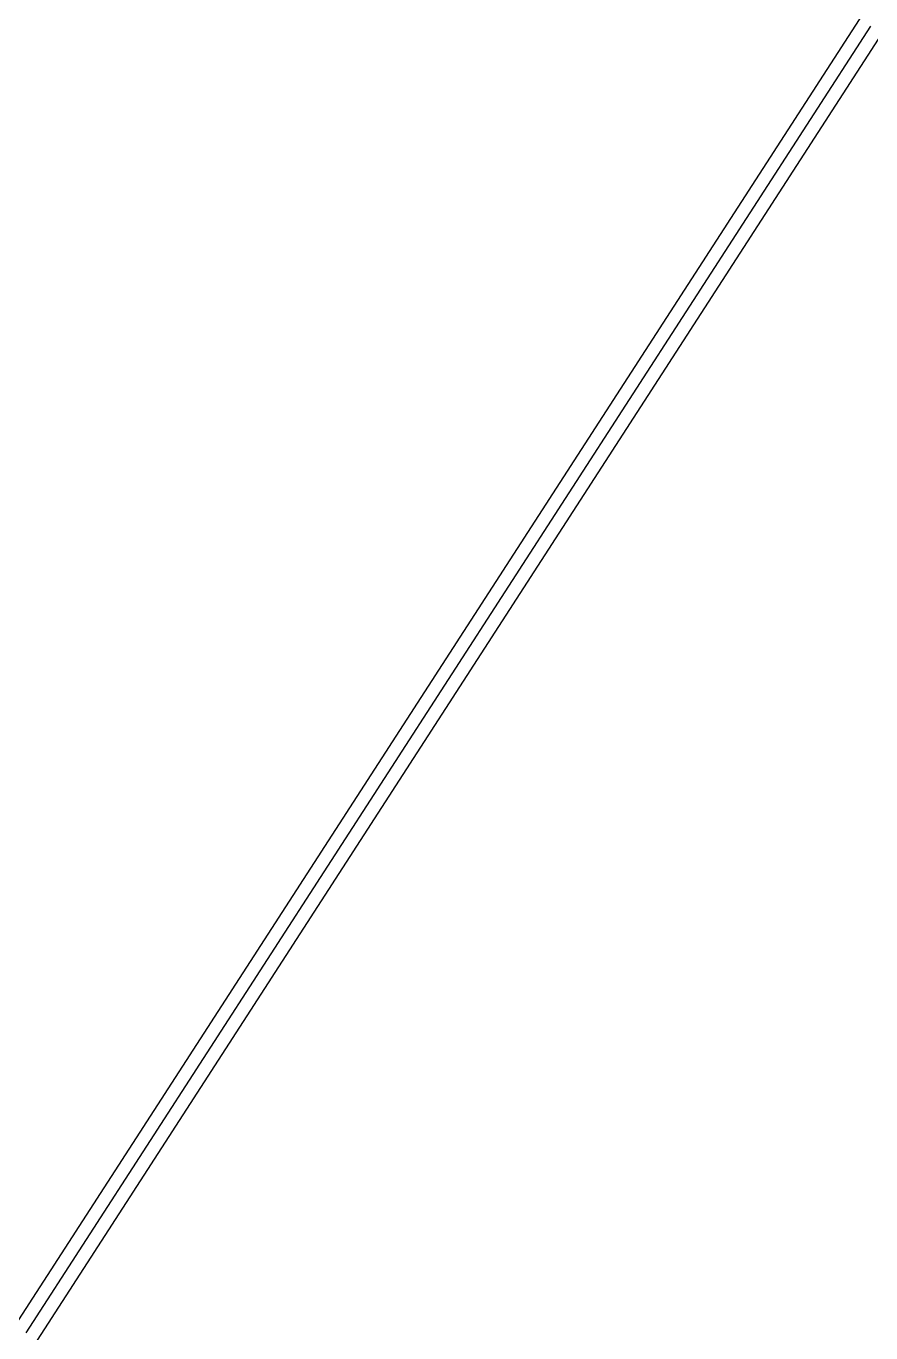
# Model space of a CAD drawing. Header units: millimetres. Extents: x 1236 to 1488, y 1499 to 1889.
import ezdxf

# ---------------------------------------------------------------- set-up
doc = ezdxf.new("R2010")
doc.units = ezdxf.units.MM

msp = doc.modelspace()

# ---------------------------------------------------------------- linework, layer by layer
msp.add_line((1235.5, 1499.35), (1487.61, 1889.3))
for p in [(1232.14, 1501.52), (1238.86, 1497.18)]:
    msp.add_xline(p, (0.542932, 0.839777))

doc.saveas('drawing.dxf')
